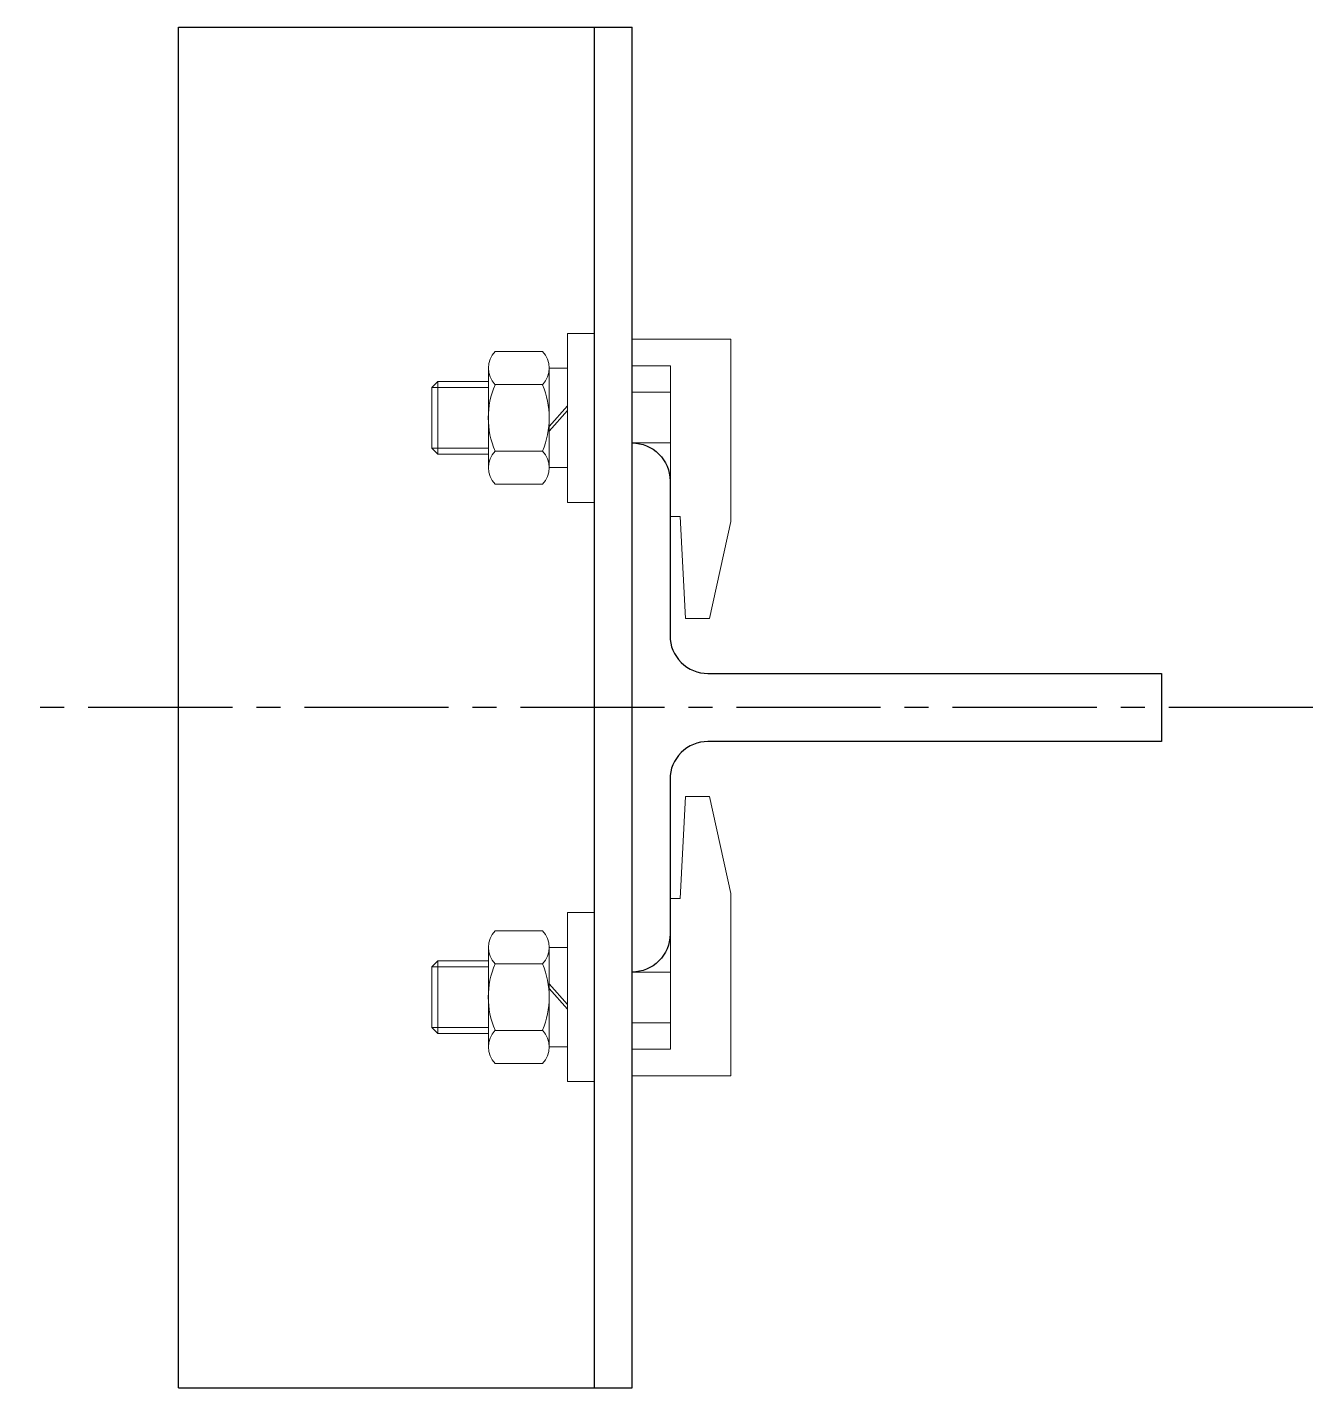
# Model space of a CAD drawing. Header units: millimetres. Extents: x -150 to 20, y -90 to 90.
import ezdxf

# ---------------------------------------------------------------- set-up
doc = ezdxf.new("R2010")
doc.units = ezdxf.units.MM
doc.linetypes.add('CENTER2', pattern=[28.575, 19.05, -3.175, 3.175, -3.175])
doc.linetypes.add('CENTERX2', pattern=[4, 2.5, -0.5, 0.5, -0.5])
for name, color, linetype in [('EKSEN', 253, 'CENTERX2'), ('KABİN', 7, 'Continuous'), ('KONSOL-TIRNAK grubu', 242, 'Continuous')]:
    doc.layers.add(name, color=color, linetype=linetype)

msp = doc.modelspace()

# ---------------------------------------------------------------- linework, layer by layer
at = {"color": 4}
msp.add_lwpolyline([(0, -4.5), (-60, -4.5, 0.414214), (-65, -9.5), (-65, -30, -0.414214), (-70, -35), (-70, 35), (-70, 35, -0.414214), (-65, 30), (-65, 9.5, 0.414214), (-60, 4.5), (0, 4.5)], format="xyb", close=True, dxfattribs=at)
at = {"layer": 'KABİN', "lineweight": 20}
for p, q in [((-56.96, 48.74), (-70, 48.74)), ((-56.96, 24.6), (-56.96, 48.74)), ((-64.94, 45.18), (-70, 45.18)), ((-64.94, 25.29), (-64.94, 45.18)), ((-64.94, 41.72), (-70, 41.72)), ((-64.94, 35), (-70, 35)), ((-64.94, 25.29), (-63.67, 25.29)), ((-62.97, 11.78), (-63.67, 25.29)), ((-59.76, 11.78), (-56.96, 24.6)), ((-62.97, 11.78), (-59.76, 11.78)), ((-62.97, -11.78), (-63.67, -25.29)), ((-62.97, -11.78), (-59.76, -11.78)), ((-59.76, -11.78), (-56.96, -24.6)), ((-56.96, -24.6), (-56.96, -48.74)), ((-64.94, -25.29), (-64.94, -45.18)), ((-64.94, -25.29), (-63.67, -25.29)), ((-64.94, -35), (-70, -35)), ((-64.94, -41.72), (-70, -41.72)), ((-64.94, -45.18), (-70, -45.18)), ((-56.96, -48.74), (-70, -48.74))]:
    msp.add_line(p, q, dxfattribs=at)
at = {"layer": 'KONSOL-TIRNAK grubu'}
msp.add_line((-70, -90), (-70, 90), dxfattribs=at)

# ---------------------------------------------------------------- wipeouts: each hides what was drawn before it
msp.add_wipeout([(-75, -90), (-130, -90), (-130, 90), (-75, 90)])

# ---------------------------------------------------------------- next in the draw order: linework, layer by layer
at = {"layer": 'EKSEN', "linetype": 'CENTER2'}
msp.add_line((20, 0), (-150, 0), dxfattribs=at)
at = {"layer": 'KABİN', "lineweight": 20}
for p, q in [((-78.57, 49.5), (-75, 49.5)), ((-78.57, 49.5), (-78.57, 38.32)), ((-81.87, 47.1), (-88.13, 47.1)), ((-89.02, 44.9), (-89.02, 38.32)), ((-80.97, 44.9), (-78.57, 44.9)), ((-80.97, 44.9), (-80.97, 38.32)), ((-96.51, 42.32), (-95.71, 43.12)), ((-96.51, 38.32), (-96.51, 42.32)), ((-96.51, 42.32), (-89.02, 42.32)), ((-95.71, 43.12), (-89.02, 43.12)), ((-95.71, 43.12), (-95.71, 38.32)), ((-81.87, 42.71), (-88.13, 42.71)), ((-78.57, 39.89), (-80.97, 37.17)), ((-96.51, 38.32), (-96.51, 34.32)), ((-95.71, 33.52), (-95.71, 38.32)), ((-89.02, 31.74), (-89.02, 38.32)), ((-78.57, 39.29), (-80.97, 36.56)), ((-80.97, 31.74), (-80.97, 38.32)), ((-78.57, 27.14), (-78.57, 38.32)), ((-96.51, 34.32), (-89.02, 34.32)), ((-96.51, 34.32), (-95.71, 33.52)), ((-95.71, 33.52), (-89.02, 33.52)), ((-81.87, 33.93), (-88.13, 33.93)), ((-80.97, 31.74), (-78.57, 31.74)), ((-81.87, 29.54), (-88.13, 29.54)), ((-78.57, 27.14), (-75, 27.14)), ((-78.57, -27.14), (-78.57, -38.32)), ((-78.57, -27.14), (-75, -27.14)), ((-81.87, -29.54), (-88.13, -29.54)), ((-89.02, -31.74), (-89.02, -38.32)), ((-80.97, -31.74), (-78.57, -31.74)), ((-80.97, -31.74), (-80.97, -38.32)), ((-96.51, -34.32), (-95.71, -33.52)), ((-95.71, -33.52), (-95.71, -38.32)), ((-95.71, -33.52), (-89.02, -33.52)), ((-81.87, -33.93), (-88.13, -33.93)), ((-96.51, -34.32), (-89.02, -34.32)), ((-96.51, -38.32), (-96.51, -34.32)), ((-78.57, -39.29), (-80.97, -36.56)), ((-78.57, -39.89), (-80.97, -37.17)), ((-96.51, -38.32), (-96.51, -42.32)), ((-95.71, -43.12), (-95.71, -38.32)), ((-89.02, -44.9), (-89.02, -38.32)), ((-80.97, -44.9), (-80.97, -38.32)), ((-78.57, -49.5), (-78.57, -38.32)), ((-96.51, -42.32), (-95.71, -43.12)), ((-96.51, -42.32), (-89.02, -42.32)), ((-95.71, -43.12), (-89.02, -43.12)), ((-81.87, -42.71), (-88.13, -42.71)), ((-80.97, -44.9), (-78.57, -44.9)), ((-81.87, -47.1), (-88.13, -47.1)), ((-78.57, -49.5), (-75, -49.5))]:
    msp.add_line(p, q, dxfattribs=at)
for centre, radius, start, end in [((-85.88, 44.9), 3.14, 135.7033, 224.2967), ((-84.12, 44.9), 3.14, 315.7033, 44.2967), ((-77.8, 38.32), 11.23, 156.9925, 203.0075), ((-92.2, 38.32), 11.23, 336.9925, 23.0075), ((-85.88, 31.74), 3.14, 135.7033, 224.2967), ((-84.12, 31.74), 3.14, 315.7033, 44.2967), ((-85.88, -31.74), 3.14, 135.7033, 224.2967), ((-84.12, -31.74), 3.14, 315.7033, 44.2967), ((-77.8, -38.32), 11.23, 156.9925, 203.0075), ((-92.2, -38.32), 11.23, 336.9925, 23.0075), ((-85.88, -44.9), 3.14, 135.7033, 224.2967), ((-84.12, -44.9), 3.14, 315.7033, 44.2967)]:
    msp.add_arc(centre, radius, start, end, dxfattribs=at)
at = {"layer": 'KONSOL-TIRNAK grubu', "linetype": 'ByBlock'}
msp.add_line((-130, -90), (-130, 90), dxfattribs=at)
at = {"layer": 'KONSOL-TIRNAK grubu'}
for p, q in [((-130, 90), (-70, 90)), ((-75, -90), (-75, 90)), ((-130, -90), (-70, -90))]:
    msp.add_line(p, q, dxfattribs=at)

doc.saveas('drawing.dxf')
